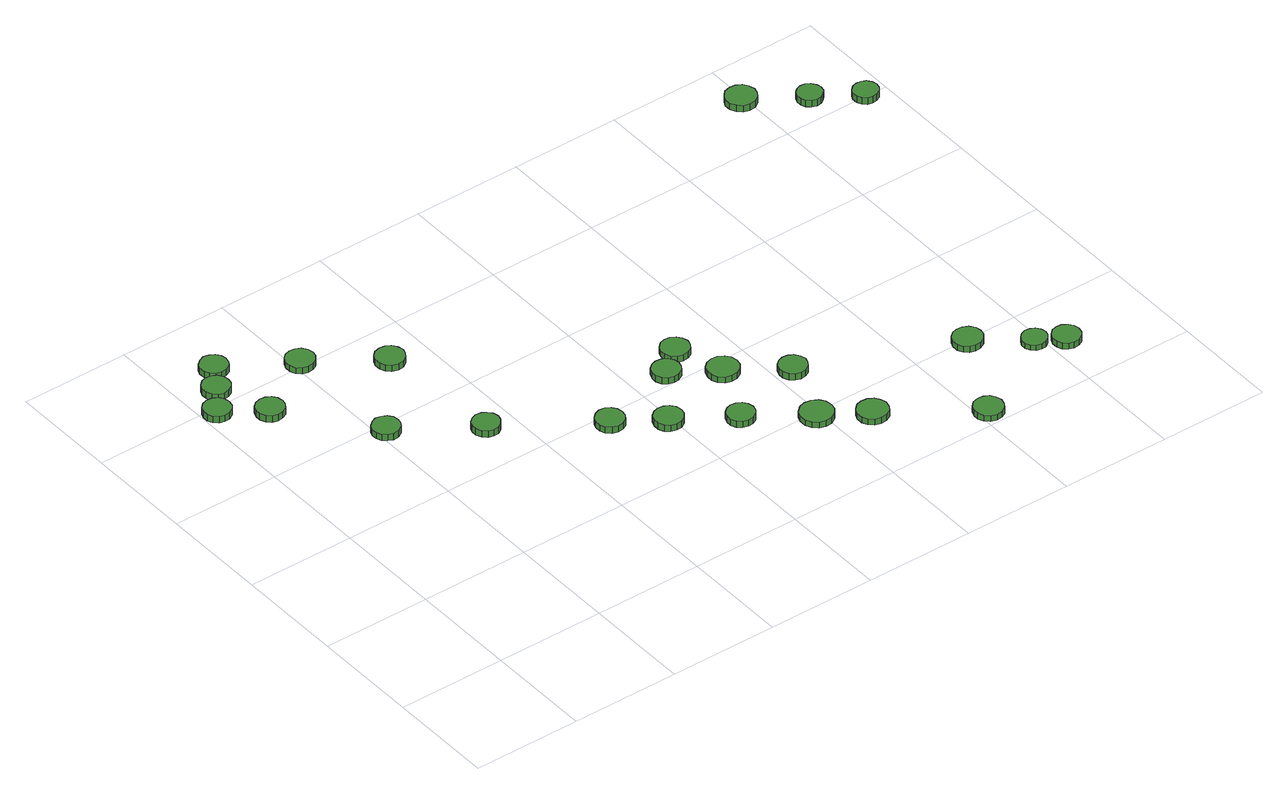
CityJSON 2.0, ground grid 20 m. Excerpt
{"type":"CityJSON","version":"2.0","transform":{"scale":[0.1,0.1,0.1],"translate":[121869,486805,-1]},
"CityObjects":{
"tree1":{"type":"SolitaryVegetationObject","attributes":{"function":"something"},"geometry":[{"type":"MultiSurface","lod":"1","boundaries":[[[0,1,2,3,4,5,6,7,8,9,10,11,12,13,14]],[[15,16,17,18,19,20,21,22,23,24,25,26,27,28,29]],[[0,29,28,1]],[[1,28,27,2]],[[2,27,26,3]],[[3,26,25,4]],[[4,25,24,5]],[[5,24,23,6]],[[6,23,22,7]],[[7,22,21,8]],[[8,21,20,9]],[[9,20,19,10]],[[10,19,18,11]],[[11,18,17,12]],[[12,17,16,13]],[[13,16,15,14]],[[14,15,29,0]]]}]},
"tree2":{"type":"SolitaryVegetationObject","attributes":{"function":"something"},"geometry":[{"type":"MultiSurface","lod":"1","boundaries":[[[30,31,32,33,34,35,36,37,38,39,40,41,42,43,44]],[[45,46,47,48,49,50,51,52,53,54,55,56,57,58,59]],[[30,59,58,31]],[[31,58,57,32]],[[32,57,56,33]],[[33,56,55,34]],[[34,55,54,35]],[[35,54,53,36]],[[36,53,52,37]],[[37,52,51,38]],[[38,51,50,39]],[[39,50,49,40]],[[40,49,48,41]],[[41,48,47,42]],[[42,47,46,43]],[[43,46,45,44]],[[44,45,59,30]]]}]},
"tree3":{"type":"SolitaryVegetationObject","attributes":{"function":"something"},"geometry":[{"type":"MultiSurface","lod":"1","boundaries":[[[60,61,62,63,64,65,66,67,68,69,70,71,72,73,74]],[[75,76,77,78,79,80,81,82,83,84,85,86,87,88,89]],[[60,89,88,61]],[[61,88,87,62]],[[62,87,86,63]],[[63,86,85,64]],[[64,85,84,65]],[[65,84,83,66]],[[66,83,82,67]],[[67,82,81,68]],[[68,81,80,69]],[[69,80,79,70]],[[70,79,78,71]],[[71,78,77,72]],[[72,77,76,73]],[[73,76,75,74]],[[74,75,89,60]]]}]},
"tree4":{"type":"SolitaryVegetationObject","attributes":{"function":"something"},"geometry":[{"type":"MultiSurface","lod":"1","boundaries":[[[90,91,92,93,94,95,96,97,98,99,100,101,102,103,104]],[[105,106,107,108,109,110,111,112,113,114,115,116,117,118,119]],[[90,119,118,91]],[[91,118,117,92]],[[92,117,116,93]],[[93,116,115,94]],[[94,115,114,95]],[[95,114,113,96]],[[96,113,112,97]],[[97,112,111,98]],[[98,111,110,99]],[[99,110,109,100]],[[100,109,108,101]],[[101,108,107,102]],[[102,107,106,103]],[[103,106,105,104]],[[104,105,119,90]]]}]},
"tree5":{"type":"SolitaryVegetationObject","attributes":{"function":"something"},"geometry":[{"type":"MultiSurface","lod":"1","boundaries":[[[120,121,122,123,124,125,126,127,128,129,130,131,132,133,134]],[[135,136,137,138,139,140,141,142,143,144,145,146,147,148,149]],[[120,149,148,121]],[[121,148,147,122]],[[122,147,146,123]],[[123,146,145,124]],[[124,145,144,125]],[[125,144,143,126]],[[126,143,142,127]],[[127,142,141,128]],[[128,141,140,129]],[[129,140,139,130]],[[130,139,138,131]],[[131,138,137,132]],[[132,137,136,133]],[[133,136,135,134]],[[134,135,149,120]]]}]},
"tree6":{"type":"SolitaryVegetationObject","attributes":{"function":"something"},"geometry":[{"type":"MultiSurface","lod":"1","boundaries":[[[150,151,152,153,154,155,156,157,158,159,160,161,162,163,164]],[[165,166,167,168,169,170,171,172,173,174,175,176,177,178,179]],[[150,179,178,151]],[[151,178,177,152]],[[152,177,176,153]],[[153,176,175,154]],[[154,175,174,155]],[[155,174,173,156]],[[156,173,172,157]],[[157,172,171,158]],[[158,171,170,159]],[[159,170,169,160]],[[160,169,168,161]],[[161,168,167,162]],[[162,167,166,163]],[[163,166,165,164]],[[164,165,179,150]]]}]},
"tree7":{"type":"SolitaryVegetationObject","attributes":{"function":"something"},"geometry":[{"type":"MultiSurface","lod":"1","boundaries":[[[180,181,182,183,184,185,186,187,188,189,190,191,192,193,194]],[[195,196,197,198,199,200,201,202,203,204,205,206,207,208,209]],[[180,209,208,181]],[[181,208,207,182]],[[182,207,206,183]],[[183,206,205,184]],[[184,205,204,185]],[[185,204,203,186]],[[186,203,202,187]],[[187,202,201,188]],[[188,201,200,189]],[[189,200,199,190]],[[190,199,198,191]],[[191,198,197,192]],[[192,197,196,193]],[[193,196,195,194]],[[194,195,209,180]]]}]},
"tree8":{"type":"SolitaryVegetationObject","attributes":{"function":"something"},"geometry":[{"type":"MultiSurface","lod":"1","boundaries":[[[210,211,212,213,214,215,216,217,218,219,220,221,222,223,224]],[[225,226,227,228,229,230,231,232,233,234,235,236,237,238,239]],[[210,239,238,211]],[[211,238,237,212]],[[212,237,236,213]],[[213,236,235,214]],[[214,235,234,215]],[[215,234,233,216]],[[216,233,232,217]],[[217,232,231,218]],[[218,231,230,219]],[[219,230,229,220]],[[220,229,228,221]],[[221,228,227,222]],[[222,227,226,223]],[[223,226,225,224]],[[224,225,239,210]]]}]},
"tree9":{"type":"SolitaryVegetationObject","attributes":{"function":"something"},"geometry":[{"type":"MultiSurface","lod":"1","boundaries":[[[240,241,242,243,244,245,246,247,248,249,250,251,252,253,254]],[[255,256,257,258,259,260,261,262,263,264,265,266,267,268,269]],[[240,269,268,241]],[[241,268,267,242]],[[242,267,266,243]],[[243,266,265,244]],[[244,265,264,245]],[[245,264,263,246]],[[246,263,262,247]],[[247,262,261,248]],[[248,261,260,249]],[[249,260,259,250]],[[250,259,258,251]],[[251,258,257,252]],[[252,257,256,253]],[[253,256,255,254]],[[254,255,269,240]]]}]},
"tree10":{"type":"SolitaryVegetationObject","attributes":{"function":"something"},"geometry":[{"type":"MultiSurface","lod":"1","boundaries":[[[270,271,272,273,274,275,276,277,278,279,280,281,282,283,284]],[[285,286,287,288,289,290,291,292,293,294,295,296,297,298,299]],[[270,299,298,271]],[[271,298,297,272]],[[272,297,296,273]],[[273,296,295,274]],[[274,295,294,275]],[[275,294,293,276]],[[276,293,292,277]],[[277,292,291,278]],[[278,291,290,279]],[[279,290,289,280]],[[280,289,288,281]],[[281,288,287,282]],[[282,287,286,283]],[[283,286,285,284]],[[284,285,299,270]]]}]},
"tree11":{"type":"SolitaryVegetationObject","attributes":{"function":"something"},"geometry":[{"type":"MultiSurface","lod":"1","boundaries":[[[300,301,302,303,304,305,306,307,308,309,310,311,312,313,314]],[[315,316,317,318,319,320,321,322,323,324,325,326,327,328,329]],[[300,329,328,301]],[[301,328,327,302]],[[302,327,326,303]],[[303,326,325,304]],[[304,325,324,305]],[[305,324,323,306]],[[306,323,322,307]],[[307,322,321,308]],[[308,321,320,309]],[[309,320,319,310]],[[310,319,318,311]],[[311,318,317,312]],[[312,317,316,313]],[[313,316,315,314]],[[314,315,329,300]]]}]},
"tree12":{"type":"SolitaryVegetationObject","attributes":{"function":"something"},"geometry":[{"type":"MultiSurface","lod":"1","boundaries":[[[330,331,332,333,334,335,336,337,338,339,340,341,342,343,344]],[[345,346,347,348,349,350,351,352,353,354,355,356,357,358,359]],[[330,359,358,331]],[[331,358,357,332]],[[332,357,356,333]],[[333,356,355,334]],[[334,355,354,335]],[[335,354,353,336]],[[336,353,352,337]],[[337,352,351,338]],[[338,351,350,339]],[[339,350,349,340]],[[340,349,348,341]],[[341,348,347,342]],[[342,347,346,343]],[[343,346,345,344]],[[344,345,359,330]]]}]},
"tree13":{"type":"SolitaryVegetationObject","attributes":{"function":"something"},"geometry":[{"type":"MultiSurface","lod":"1","boundaries":[[[360,361,362,363,364,365,366,367,368,369,370,371,372,373,374]],[[375,376,377,378,379,380,381,382,383,384,385,386,387,388,389]],[[360,389,388,361]],[[361,388,387,362]],[[362,387,386,363]],[[363,386,385,364]],[[364,385,384,365]],[[365,384,383,366]],[[366,383,382,367]],[[367,382,381,368]],[[368,381,380,369]],[[369,380,379,370]],[[370,379,378,371]],[[371,378,377,372]],[[372,377,376,373]],[[373,376,375,374]],[[374,375,389,360]]]}]},
"tree14":{"type":"SolitaryVegetationObject","attributes":{"function":"something"},"geometry":[{"type":"MultiSurface","lod":"1","boundaries":[[[390,391,392,393,394,395,396,397,398,399,400,401,402,403,404]],[[405,406,407,408,409,410,411,412,413,414,415,416,417,418,419]],[[390,419,418,391]],[[391,418,417,392]],[[392,417,416,393]],[[393,416,415,394]],[[394,415,414,395]],[[395,414,413,396]],[[396,413,412,397]],[[397,412,411,398]],[[398,411,410,399]],[[399,410,409,400]],[[400,409,408,401]],[[401,408,407,402]],[[402,407,406,403]],[[403,406,405,404]],[[404,405,419,390]]]}]},
"tree15":{"type":"SolitaryVegetationObject","attributes":{"function":"something"},"geometry":[{"type":"MultiSurface","lod":"1","boundaries":[[[420,421,422,423,424,425,426,427,428,429,430,431,432,433,434]],[[435,436,437,438,439,440,441,442,443,444,445,446,447,448,449]],[[420,449,448,421]],[[421,448,447,422]],[[422,447,446,423]],[[423,446,445,424]],[[424,445,444,425]],[[425,444,443,426]],[[426,443,442,427]],[[427,442,441,428]],[[428,441,440,429]],[[429,440,439,430]],[[430,439,438,431]],[[431,438,437,432]],[[432,437,436,433]],[[433,436,435,434]],[[434,435,449,420]]]}]},
"tree16":{"type":"SolitaryVegetationObject","attributes":{"function":"something"},"geometry":[{"type":"MultiSurface","lod":"1","boundaries":[[[450,451,452,453,454,455,456,457,458,459,460,461,462,463,464]],[[465,466,467,468,469,470,471,472,473,474,475,476,477,478,479]],[[450,479,478,451]],[[451,478,477,452]],[[452,477,476,453]],[[453,476,475,454]],[[454,475,474,455]],[[455,474,473,456]],[[456,473,472,457]],[[457,472,471,458]],[[458,471,470,459]],[[459,470,469,460]],[[460,469,468,461]],[[461,468,467,462]],[[462,467,466,463]],[[463,466,465,464]],[[464,465,479,450]]]}]},
"tree17":{"type":"SolitaryVegetationObject","attributes":{"function":"something"},"geometry":[{"type":"MultiSurface","lod":"1","boundaries":[[[480,481,482,483,484,485,486,487,488,489,490,491,492,493,494]],[[495,496,497,498,499,500,501,502,503,504,505,506,507,508,509]],[[480,509,508,481]],[[481,508,507,482]],[[482,507,506,483]],[[483,506,505,484]],[[484,505,504,485]],[[485,504,503,486]],[[486,503,502,487]],[[487,502,501,488]],[[488,501,500,489]],[[489,500,499,490]],[[490,499,498,491]],[[491,498,497,492]],[[492,497,496,493]],[[493,496,495,494]],[[494,495,509,480]]]}]},
"tree18":{"type":"SolitaryVegetationObject","attributes":{"function":"something"},"geometry":[{"type":"MultiSurface","lod":"1","boundaries":[[[510,511,512,513,514,515,516,517,518,519,520,521,522,523,524]],[[525,526,527,528,529,530,531,532,533,534,535,536,537,538,539]],[[510,539,538,511]],[[511,538,537,512]],[[512,537,536,513]],[[513,536,535,514]],[[514,535,534,515]],[[515,534,533,516]],[[516,533,532,517]],[[517,532,531,518]],[[518,531,530,519]],[[519,530,529,520]],[[520,529,528,521]],[[521,528,527,522]],[[522,527,526,523]],[[523,526,525,524]],[[524,525,539,510]]]}]},
"tree19":{"type":"SolitaryVegetationObject","attributes":{"function":"something"},"geometry":[{"type":"MultiSurface","lod":"1","boundaries":[[[540,541,542,543,544,545,546,547,548,549,550,551,552,553,554]],[[555,556,557,558,559,560,561,562,563,564,565,566,567,568,569]],[[540,569,568,541]],[[541,568,567,542]],[[542,567,566,543]],[[543,566,565,544]],[[544,565,564,545]],[[545,564,563,546]],[[546,563,562,547]],[[547,562,561,548]],[[548,561,560,549]],[[549,560,559,550]],[[550,559,558,551]],[[551,558,557,552]],[[552,557,556,553]],[[553,556,555,554]],[[554,555,569,540]]]}]},
"tree20":{"type":"SolitaryVegetationObject","attributes":{"function":"something"},"geometry":[{"type":"MultiSurface","lod":"1","boundaries":[[[570,571,572,573,574,575,576,577,578,579,580,581,582,583,584]],[[585,586,587,588,589,590,591,592,593,594,595,596,597,598,599]],[[570,599,598,571]],[[571,598,597,572]],[[572,597,596,573]],[[573,596,595,574]],[[574,595,594,575]],[[575,594,593,576]],[[576,593,592,577]],[[577,592,591,578]],[[578,591,590,579]],[[579,590,589,580]],[[580,589,588,581]],[[581,588,587,582]],[[582,587,586,583]],[[583,586,585,584]],[[584,585,599,570]]]}]},
"tree21":{"type":"SolitaryVegetationObject","attributes":{"function":"something"},"geometry":[{"type":"MultiSurface","lod":"1","boundaries":[[[600,601,602,603,604,605,606,607,608,609,610,611,612,613,614]],[[615,616,617,618,619,620,621,622,623,624,625,626,627,628,629]],[[600,629,628,601]],[[601,628,627,602]],[[602,627,626,603]],[[603,626,625,604]],[[604,625,624,605]],[[605,624,623,606]],[[606,623,622,607]],[[607,622,621,608]],[[608,621,620,609]],[[609,620,619,610]],[[610,619,618,611]],[[611,618,617,612]],[[612,617,616,613]],[[613,616,615,614]],[[614,615,629,600]]]}]},
"tree22":{"type":"SolitaryVegetationObject","attributes":{"function":"something"},"geometry":[{"type":"MultiSurface","lod":"1","boundaries":[[[630,631,632,633,634,635,636,637,638,639,640,641,642,643,644]],[[645,646,647,648,649,650,651,652,653,654,655,656,657,658,659]],[[630,659,658,631]],[[631,658,657,632]],[[632,657,656,633]],[[633,656,655,634]],[[634,655,654,635]],[[635,654,653,636]],[[636,653,652,637]],[[637,652,651,638]],[[638,651,650,639]],[[639,650,649,640]],[[640,649,648,641]],[[641,648,647,642]],[[642,647,646,643]],[[643,646,645,644]],[[644,645,659,630]]]}]},
"tree23":{"type":"SolitaryVegetationObject","attributes":{"function":"something"},"geometry":[{"type":"MultiSurface","lod":"1","boundaries":[[[660,661,662,663,664,665,666,667,668,669,670,671,672,673,674]],[[675,676,677,678,679,680,681,682,683,684,685,686,687,688,689]],[[660,689,688,661]],[[661,688,687,662]],[[662,687,686,663]],[[663,686,685,664]],[[664,685,684,665]],[[665,684,683,666]],[[666,683,682,667]],[[667,682,681,668]],[[668,681,680,669]],[[669,680,679,670]],[[670,679,678,671]],[[671,678,677,672]],[[672,677,676,673]],[[673,676,675,674]],[[674,675,689,660]]]}]},
"tree24":{"type":"SolitaryVegetationObject","attributes":{"function":"something"},"geometry":[{"type":"MultiSurface","lod":"1","boundaries":[[[690,691,692,693,694,695,696,697,698,699,700,701,702,703,704]],[[705,706,707,708,709,710,711,712,713,714,715,716,717,718,719]],[[690,719,718,691]],[[691,718,717,692]],[[692,717,716,693]],[[693,716,715,694]],[[694,715,714,695]],[[695,714,713,696]],[[696,713,712,697]],[[697,712,711,698]],[[698,711,710,699]],[[699,710,709,700]],[[700,709,708,701]],[[701,708,707,702]],[[702,707,706,703]],[[703,706,705,704]],[[704,705,719,690]]]}]}
},
"vertices":[
[50,785,21],[48,796,21],[42,804,21],[33,809,21],[22,810,21],[13,807,21],[5,800,21],[1,791,21],[1,780,21],[5,771,21],[13,764,21],[22,761,21],[33,762,21],[42,767,21],[48,775,21],[48,775,8],[42,767,8],[33,762,8],[22,761,8],[13,764,8],[5,771,8],[1,780,8],[1,791,8],[5,800,8],[13,807,8],[22,810,8],[33,809,8],[42,804,8],[48,796,8],[50,785,8],
[85,833,20],[83,843,20],[77,852,20],[68,857,20],[57,858,20],[48,855,20],[40,848,20],[36,838,20],[36,828,20],[40,819,20],[48,812,20],[57,808,20],[68,810,20],[77,815,20],[83,823,20],[83,823,7],[77,815,7],[68,810,7],[57,808,7],[48,812,7],[40,819,7],[36,828,7],[36,838,7],[40,848,7],[48,855,7],[57,858,7],[68,857,7],[77,852,7],[83,843,7],[85,833,7],
[121,736,20],[119,746,20],[113,755,20],[103,760,20],[93,761,20],[83,758,20],[75,751,20],[71,741,20],[71,731,20],[75,721,20],[83,714,20],[93,711,20],[103,712,20],[113,717,20],[119,726,20],[119,726,7],[113,717,7],[103,712,7],[93,711,7],[83,714,7],[75,721,7],[71,731,7],[71,741,7],[75,751,7],[83,758,7],[93,761,7],[103,760,7],[113,755,7],[119,746,7],[121,736,7],
[115,879,20],[113,889,20],[107,897,20],[98,902,20],[88,904,20],[78,900,20],[70,893,20],[66,884,20],[66,873,20],[70,864,20],[78,857,20],[88,854,20],[98,855,20],[107,860,20],[113,868,20],[113,868,7],[107,860,7],[98,855,7],[88,854,7],[78,857,7],[70,864,7],[66,873,7],[66,884,7],[70,893,7],[78,900,7],[88,904,7],[98,902,7],[107,897,7],[113,889,7],[115,879,7],
[240,584,19],[238,594,19],[232,602,19],[223,607,19],[212,609,19],[203,605,19],[195,598,19],[191,589,19],[191,579,19],[195,569,19],[203,563,19],[212,559,19],[223,560,19],[232,566,19],[238,574,19],[238,574,6],[232,566,6],[223,560,6],[212,559,6],[203,563,6],[195,569,6],[191,579,6],[191,589,6],[195,598,6],[203,605,6],[212,609,6],[223,607,6],[232,602,6],[238,594,6],[240,584,6],
[237,807,19],[235,817,19],[228,826,19],[219,831,19],[208,832,19],[198,829,19],[190,822,19],[186,812,19],[186,801,19],[190,791,19],[198,784,19],[208,781,19],[219,782,19],[228,787,19],[235,796,19],[235,796,7],[228,787,7],[219,782,7],[208,781,7],[198,784,7],[190,791,7],[186,801,7],[186,812,7],[190,822,7],[198,829,7],[208,832,7],[219,831,7],[228,826,7],[235,817,7],[237,807,7],
[373,492,20],[371,502,20],[364,510,20],[356,515,20],[345,516,20],[336,513,20],[328,506,20],[324,497,20],[324,487,20],[328,477,20],[336,470,20],[345,467,20],[356,468,20],[364,473,20],[371,482,20],[371,482,7],[364,473,7],[356,468,7],[345,467,7],[336,470,7],[328,477,7],[324,487,7],[324,497,7],[328,506,7],[336,513,7],[345,516,7],[356,515,7],[364,510,7],[371,502,7],[373,492,7],
[357,723,19],[354,734,19],[348,743,19],[339,748,19],[328,749,19],[317,746,19],[309,739,19],[305,729,19],[305,718,19],[309,708,19],[317,701,19],[328,697,19],[339,698,19],[348,704,19],[354,713,19],[354,713,7],[348,704,7],[339,698,7],[328,697,7],[317,701,7],[309,708,7],[305,718,7],[305,729,7],[309,739,7],[317,746,7],[328,749,7],[339,748,7],[348,743,7],[354,734,7],[357,723,7],
[539,378,20],[537,389,20],[531,397,20],[522,403,20],[511,404,20],[501,400,20],[493,393,20],[489,384,20],[489,373,20],[493,363,20],[501,356,20],[511,353,20],[522,354,20],[531,359,20],[537,368,20],[537,368,7],[531,359,7],[522,354,7],[511,353,7],[501,356,7],[493,363,7],[489,373,7],[489,384,7],[493,393,7],[501,400,7],[511,404,7],[522,403,7],[531,397,7],[537,389,7],[539,378,7],
[618,324,20],[616,335,20],[609,344,20],[600,349,20],[589,350,20],[579,347,20],[571,340,20],[567,330,20],[567,319,20],[571,309,20],[579,302,20],[589,299,20],[600,300,20],[609,305,20],[616,314,20],[616,314,7],[609,305,7],[600,300,7],[589,299,7],[579,302,7],[571,309,7],[567,319,7],[567,330,7],[571,340,7],[579,347,7],[589,350,7],[600,349,7],[609,344,7],[616,335,7],[618,324,7],
[715,260,20],[713,270,20],[707,279,20],[698,284,20],[688,285,20],[678,282,20],[670,275,20],[666,265,20],[666,255,20],[670,246,20],[678,239,20],[688,236,20],[698,237,20],[707,242,20],[713,250,20],[713,250,7],[707,242,7],[698,237,7],[688,236,7],[678,239,7],[670,246,7],[666,255,7],[666,265,7],[670,275,7],[678,282,7],[688,285,7],[698,284,7],[707,279,7],[713,270,7],[715,260,7],
[689,424,20],[687,434,20],[681,443,20],[671,448,20],[661,449,20],[651,446,20],[643,439,20],[639,429,20],[639,419,20],[643,409,20],[651,402,20],[661,399,20],[671,400,20],[681,405,20],[687,414,20],[687,414,7],[681,405,7],[671,400,7],[661,399,7],[651,402,7],[643,409,7],[639,419,7],[639,429,7],[643,439,7],[651,446,7],[661,449,7],[671,448,7],[681,443,7],[687,434,7],[689,424,7],
[819,188,19],[817,200,19],[810,210,19],[799,216,19],[787,218,19],[775,214,19],[766,206,19],[761,195,19],[761,182,19],[766,171,19],[775,163,19],[787,159,19],[799,160,19],[810,167,19],[817,176,19],[817,176,7],[810,167,7],[799,160,7],[787,159,7],[775,163,7],[766,171,7],[761,182,7],[761,195,7],[766,206,7],[775,214,7],[787,218,7],[799,216,7],[810,210,7],[817,200,7],[819,188,7],
[736,460,19],[733,471,19],[727,479,19],[718,485,19],[707,486,19],[697,483,19],[689,475,19],[685,466,19],[685,455,19],[689,445,19],[697,438,19],[707,435,19],[718,436,19],[727,441,19],[733,450,19],[733,450,7],[727,441,7],[718,436,7],[707,435,7],[697,438,7],[689,445,7],[685,455,7],[685,466,7],[689,475,7],[697,483,7],[707,486,7],[718,485,7],[727,479,7],[733,471,7],[736,460,7],
[768,372,19],[766,384,19],[759,393,19],[749,399,19],[737,400,19],[726,397,19],[717,389,19],[713,378,19],[713,367,19],[717,356,19],[726,348,19],[737,345,19],[749,346,19],[759,352,19],[766,361,19],[766,361,7],[759,352,7],[749,346,7],[737,345,7],[726,348,7],[717,356,7],[713,367,7],[713,378,7],[717,389,7],[726,397,7],[737,400,7],[749,399,7],[759,393,7],[766,384,7],[768,372,7],
[893,138,19],[890,149,19],[884,158,19],[874,164,19],[862,165,19],[851,162,19],[843,154,19],[838,144,19],[838,132,19],[843,122,19],[851,114,19],[862,111,19],[874,112,19],[884,117,19],[890,127,19],[890,127,7],[884,117,7],[874,112,7],[862,111,7],[851,114,7],[843,122,7],[838,132,7],[838,144,7],[843,154,7],[851,162,7],[862,165,7],[874,164,7],[884,158,7],[890,149,7],[893,138,7],
[858,307,20],[855,317,20],[849,326,20],[840,331,20],[830,332,20],[820,329,20],[812,322,20],[808,312,20],[808,302,20],[812,292,20],[820,285,20],[830,282,20],[840,283,20],[849,288,20],[855,297,20],[855,297,7],[849,288,7],[840,283,7],[830,282,7],[820,285,7],[812,292,7],[808,302,7],[808,312,7],[812,322,7],[820,329,7],[830,332,7],[840,331,7],[849,326,7],[855,317,7],[858,307,7],
[1045,30,19],[1042,41,19],[1036,50,19],[1027,55,19],[1016,56,19],[1005,53,19],[997,45,19],[993,35,19],[993,25,19],[997,15,19],[1005,7,19],[1016,4,19],[1027,5,19],[1036,10,19],[1042,19,19],[1042,19,7],[1036,10,7],[1027,5,7],[1016,4,7],[1005,7,7],[997,15,7],[993,25,7],[993,35,7],[997,45,7],[1005,53,7],[1016,56,7],[1027,55,7],[1036,50,7],[1042,41,7],[1045,30,7],
[1128,193,19],[1126,204,19],[1119,213,19],[1109,218,19],[1098,219,19],[1088,216,19],[1080,209,19],[1075,199,19],[1075,187,19],[1080,177,19],[1088,170,19],[1098,167,19],[1109,168,19],[1119,173,19],[1126,182,19],[1126,182,7],[1119,173,7],[1109,168,7],[1098,167,7],[1088,170,7],[1080,177,7],[1075,187,7],[1075,199,7],[1080,209,7],[1088,216,7],[1098,219,7],[1109,218,7],[1119,213,7],[1126,204,7],[1128,193,7],
[1210,128,18],[1208,137,18],[1202,145,18],[1194,149,18],[1185,150,18],[1176,147,18],[1169,141,18],[1165,133,18],[1165,123,18],[1169,115,18],[1176,108,18],[1185,106,18],[1194,107,18],[1202,111,18],[1208,119,18],[1208,119,7],[1202,111,7],[1194,107,7],[1185,106,7],[1176,108,7],[1169,115,7],[1165,123,7],[1165,133,7],[1169,141,7],[1176,147,7],[1185,150,7],[1194,149,7],[1202,145,7],[1208,137,7],[1210,128,7],
[1257,101,19],[1255,111,19],[1249,119,19],[1240,125,19],[1229,126,19],[1220,123,19],[1212,116,19],[1208,106,19],[1208,96,19],[1212,86,19],[1220,79,19],[1229,76,19],[1240,77,19],[1249,82,19],[1255,91,19],[1255,91,7],[1249,82,7],[1240,77,7],[1229,76,7],[1220,79,7],[1212,86,7],[1208,96,7],[1208,106,7],[1212,116,7],[1220,123,7],[1229,126,7],[1240,125,7],[1249,119,7],[1255,111,7],[1257,101,7],
[1210,900,32],[1207,911,32],[1201,921,32],[1191,926,32],[1179,927,32],[1168,924,32],[1160,916,32],[1155,906,32],[1155,894,32],[1160,884,32],[1168,876,32],[1179,873,32],[1191,874,32],[1201,880,32],[1207,889,32],[1207,889,19],[1201,880,19],[1191,874,19],[1179,873,19],[1168,876,19],[1160,884,19],[1155,894,19],[1155,906,19],[1160,916,19],[1168,924,19],[1179,927,19],[1191,926,19],[1201,921,19],[1207,911,19],[1210,900,19],
[1298,838,32],[1296,847,32],[1290,855,32],[1282,860,32],[1273,861,32],[1264,858,32],[1257,852,32],[1253,843,32],[1253,834,32],[1257,825,32],[1264,819,32],[1273,816,32],[1282,817,32],[1290,822,32],[1296,829,32],[1296,829,19],[1290,822,19],[1282,817,19],[1273,816,19],[1264,819,19],[1257,825,19],[1253,834,19],[1253,843,19],[1257,852,19],[1264,858,19],[1273,861,19],[1282,860,19],[1290,855,19],[1296,847,19],[1298,838,19],
[1374,789,32],[1372,798,32],[1366,806,32],[1358,810,32],[1349,811,32],[1340,808,32],[1333,802,32],[1329,794,32],[1329,784,32],[1333,776,32],[1340,769,32],[1349,767,32],[1358,768,32],[1366,772,32],[1372,780,32],[1372,780,19],[1366,772,19],[1358,768,19],[1349,767,19],[1340,769,19],[1333,776,19],[1329,784,19],[1329,794,19],[1333,802,19],[1340,808,19],[1349,811,19],[1358,810,19],[1366,806,19],[1372,798,19],[1374,789,19]
]}
